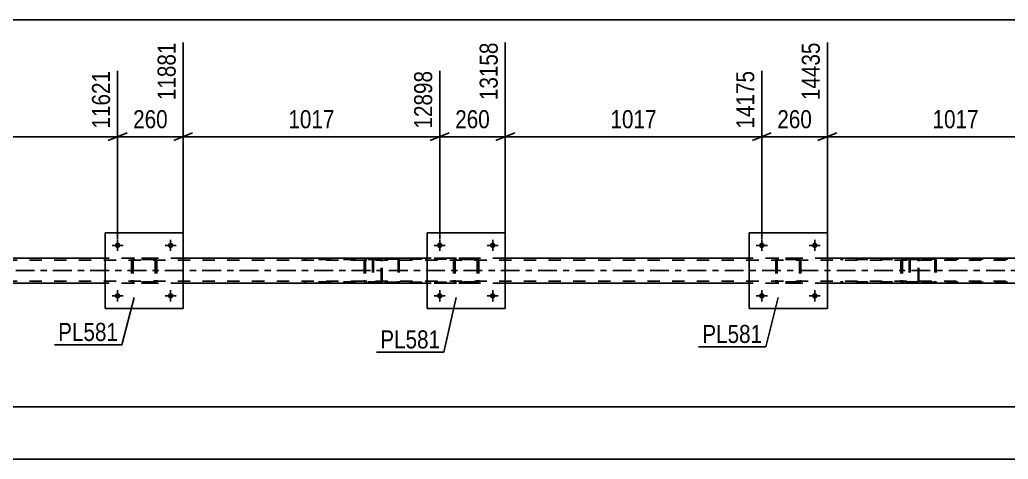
# Model space of a CAD drawing. Header units: millimetres. Extents: x 0 to 1779, y 0 to 560.
# Drawn here: x 1489.1 to 1645.8, y 485.4 to 555 of the extents above; entities that cross this region are included whole.
import ezdxf

# ---------------------------------------------------------------- set-up
doc = ezdxf.new("R2010")
doc.units = ezdxf.units.MM
doc.linetypes.add('DXK_LINE_DOT2', pattern=[3.9198, 1.9599, -1.9599])
doc.linetypes.add('DXK_LINE_DOT3', pattern=[5.9187, 2.979, -0.9799, 0.9799, -0.9799])
doc.styles.add('Arial Narrow', font='ARIALN.TTF', dxfattribs={"height": 0.2})

# ---------------------------------------------------------------- blocks, each defined once
blk = doc.blocks.new('Part-814185208-2749 - 2589')
at = {"color": 7, "linetype": 'DXK_LINE_DOT2'}
for p, q in [((1506.79, 516.8), (1506.83, 516.99)), ((1506.83, 516.99), (1506.79, 516.8)), ((1506.79, 516.8), (1506.79, 513.76)), ((1507.03, 516.8), (1507.05, 516.9)), ((1507.03, 516.8), (1507.03, 513.76)), ((1507.05, 516.9), (1507.1, 516.97)), ((1507.09, 517.25), (1507.27, 517.28)), ((1507.27, 517.28), (1507.09, 517.25)), ((1507.1, 516.97), (1507.18, 517.03)), ((1507.18, 517.03), (1507.27, 517.04)), ((1510.31, 517.28), (1507.27, 517.28)), ((1510.31, 517.04), (1507.27, 517.04)), ((1510.31, 517.28), (1510.49, 517.25)), ((1510.49, 517.25), (1510.31, 517.28)), ((1510.31, 517.04), (1510.4, 517.03)), ((1510.4, 517.03), (1510.48, 516.97)), ((1510.48, 516.97), (1510.53, 516.9)), ((1510.53, 516.9), (1510.55, 516.8)), ((1510.55, 516.8), (1510.55, 513.76)), ((1510.75, 516.99), (1510.79, 516.8)), ((1510.79, 516.8), (1510.75, 516.99)), ((1510.79, 516.8), (1510.79, 513.76)), ((1506.83, 513.58), (1506.79, 513.76)), ((1506.79, 513.76), (1506.83, 513.58)), ((1507.05, 513.67), (1507.03, 513.76)), ((1507.1, 513.59), (1507.05, 513.67)), ((1507.27, 513.28), (1507.09, 513.32)), ((1507.09, 513.32), (1507.27, 513.28)), ((1507.18, 513.54), (1507.1, 513.59)), ((1507.27, 513.52), (1507.18, 513.54)), ((1510.31, 513.52), (1507.27, 513.52)), ((1510.31, 513.28), (1507.27, 513.28)), ((1510.4, 513.54), (1510.31, 513.52)), ((1510.49, 513.32), (1510.31, 513.28)), ((1510.31, 513.28), (1510.49, 513.32)), ((1510.48, 513.59), (1510.4, 513.54)), ((1510.53, 513.67), (1510.48, 513.59)), ((1510.55, 513.76), (1510.53, 513.67)), ((1510.79, 513.76), (1510.75, 513.58)), ((1510.75, 513.58), (1510.79, 513.76))]:
    blk.add_line(p, q, dxfattribs=at)
at = {"color": 7, "linetype": 'DXK_LINE_DOT3'}
blk.add_line((1508.79, 515.28), (1508.79, 515.28), dxfattribs=at)
at = {"color": 7, "linetype": 'DXK_LINE_DOT2'}
for centre, start, end in [((1507.27, 516.8), 112.5, 157.5), ((1507.27, 516.8), 112.5, 157.5), ((1510.31, 516.8), 22.5, 67.5), ((1510.31, 516.8), 22.5, 67.5), ((1507.27, 513.76), 202.5, 247.5), ((1507.27, 513.76), 202.5, 247.5), ((1510.31, 513.76), 292.5, 337.5), ((1510.31, 513.76), 292.5, 337.5)]:
    blk.add_arc(centre, 0.48, start, end, dxfattribs=at)
blk = doc.blocks.new('Part-814185208-2632 - 2589')
at = {"color": 7, "linetype": 'DXK_LINE_DOT2'}
for p, q in [((1545.02, 517.09), (1544.99, 516.96)), ((1544.99, 516.96), (1544.99, 513.6)), ((1545.16, 516.96), (1545.17, 517.03)), ((1545.16, 516.96), (1545.16, 513.6)), ((1545.17, 517.03), (1545.21, 517.08)), ((1545.33, 517.28), (1545.2, 517.26)), ((1545.21, 517.08), (1545.27, 517.11)), ((1545.27, 517.11), (1545.33, 517.12)), ((1560.66, 517.28), (1545.33, 517.28)), ((1560.66, 517.12), (1545.33, 517.12)), ((1549.04, 517.26), (1548.91, 517.28)), ((1548.91, 517.12), (1548.97, 517.11)), ((1548.97, 517.11), (1549, 517.1)), ((1549, 517.1), (1549.03, 517.08)), ((1549.03, 517.08), (1549.06, 517.03)), ((1549.06, 517.03), (1549.08, 516.96)), ((1549.08, 516.96), (1549.08, 513.6)), ((1549.25, 516.96), (1549.22, 517.09)), ((1549.25, 516.96), (1549.25, 513.6)), ((1544.99, 513.6), (1545.02, 513.48)), ((1545.17, 513.54), (1545.16, 513.6)), ((1545.21, 513.49), (1545.17, 513.54)), ((1545.2, 513.31), (1545.33, 513.28)), ((1545.21, 513.49), (1545.24, 513.47)), ((1545.24, 513.47), (1545.27, 513.46)), ((1545.27, 513.46), (1545.33, 513.44)), ((1560.66, 513.44), (1545.33, 513.44)), ((1560.66, 513.28), (1545.33, 513.28)), ((1548.97, 513.46), (1548.91, 513.44)), ((1548.91, 513.28), (1549.04, 513.31)), ((1549.03, 513.49), (1548.97, 513.46)), ((1549.06, 513.54), (1549.03, 513.49)), ((1549.08, 513.6), (1549.06, 513.54)), ((1549.22, 513.48), (1549.25, 513.6))]:
    blk.add_line(p, q, dxfattribs=at)
for centre, start, end in [((1545.32, 516.95), 110.7583, 155.68), ((1548.92, 516.95), 24.32, 69.2417), ((1545.32, 513.62), 204.32, 249.2417), ((1548.92, 513.62), 290.7583, 335.68)]:
    blk.add_arc(centre, 0.331, start, end, dxfattribs=at)
blk = doc.blocks.new('Bolt-814185208-2791 - 2589')
at = {"linetype": 'Continuous'}
for points in [[(1505.03, 519.29, -1), (1504.15, 519.29, -1)], [(1513.43, 519.29, -1), (1512.55, 519.29, -1)]]:
    blk.add_hatch(color=1, dxfattribs=at).paths.add_polyline_path(points)
at = {"color": 1, "linetype": 'Continuous'}
for p, q in [((1503.71, 519.29), (1505.47, 519.29)), ((1504.59, 520.17), (1504.59, 518.41)), ((1512.11, 519.29), (1513.87, 519.29)), ((1512.99, 520.17), (1512.99, 518.41))]:
    blk.add_line(p, q, dxfattribs=at)
blk = doc.blocks.new('Part-814185208-2727 - 2589')
at = {"color": 7, "linetype": 'DXK_LINE_DOT2'}
for p, q in [((1608.95, 516.8), (1608.99, 516.99)), ((1608.99, 516.99), (1608.95, 516.8)), ((1608.95, 516.8), (1608.95, 513.76)), ((1609.19, 516.8), (1609.21, 516.9)), ((1609.19, 516.8), (1609.19, 513.76)), ((1609.21, 516.9), (1609.26, 516.97)), ((1609.25, 517.25), (1609.43, 517.28)), ((1609.43, 517.28), (1609.25, 517.25)), ((1609.26, 516.97), (1609.34, 517.03)), ((1609.34, 517.03), (1609.43, 517.04)), ((1612.47, 517.28), (1609.43, 517.28)), ((1612.47, 517.04), (1609.43, 517.04)), ((1612.47, 517.28), (1612.65, 517.25)), ((1612.65, 517.25), (1612.47, 517.28)), ((1612.47, 517.04), (1612.56, 517.03)), ((1612.56, 517.03), (1612.64, 516.97)), ((1612.64, 516.97), (1612.69, 516.9)), ((1612.69, 516.9), (1612.71, 516.8)), ((1612.71, 516.8), (1612.71, 513.76)), ((1612.91, 516.99), (1612.95, 516.8)), ((1612.95, 516.8), (1612.91, 516.99)), ((1612.95, 516.8), (1612.95, 513.76)), ((1608.99, 513.58), (1608.95, 513.76)), ((1608.95, 513.76), (1608.99, 513.58)), ((1609.21, 513.67), (1609.19, 513.76)), ((1609.26, 513.59), (1609.21, 513.67)), ((1609.43, 513.28), (1609.25, 513.32)), ((1609.25, 513.32), (1609.43, 513.28)), ((1609.34, 513.54), (1609.26, 513.59)), ((1609.43, 513.52), (1609.34, 513.54)), ((1612.47, 513.52), (1609.43, 513.52)), ((1612.47, 513.28), (1609.43, 513.28)), ((1612.56, 513.54), (1612.47, 513.52)), ((1612.65, 513.32), (1612.47, 513.28)), ((1612.47, 513.28), (1612.65, 513.32)), ((1612.64, 513.59), (1612.56, 513.54)), ((1612.69, 513.67), (1612.64, 513.59)), ((1612.71, 513.76), (1612.69, 513.67)), ((1612.95, 513.76), (1612.91, 513.58)), ((1612.91, 513.58), (1612.95, 513.76))]:
    blk.add_line(p, q, dxfattribs=at)
at = {"color": 7, "linetype": 'DXK_LINE_DOT3'}
blk.add_line((1610.95, 515.28), (1610.95, 515.28), dxfattribs=at)
at = {"color": 7, "linetype": 'DXK_LINE_DOT2'}
for centre, start, end in [((1609.43, 516.8), 112.5, 157.5), ((1609.43, 516.8), 112.5, 157.5), ((1612.47, 516.8), 22.5, 67.5), ((1612.47, 516.8), 22.5, 67.5), ((1609.43, 513.76), 202.5, 247.5), ((1609.43, 513.76), 202.5, 247.5), ((1612.47, 513.76), 292.5, 337.5), ((1612.47, 513.76), 292.5, 337.5)]:
    blk.add_arc(centre, 0.48, start, end, dxfattribs=at)
blk = doc.blocks.new('Part-814185208-2599 - 2589')
at = {"color": 7, "linetype": 'DXK_LINE_DOT2'}
for p, q in [((1688.57, 516.96), (1085.95, 516.96)), ((1514.99, 517.28), (1502.59, 517.28)), ((1566.07, 517.28), (1553.67, 517.28)), ((1617.15, 517.28), (1604.75, 517.28)), ((1688.57, 513.6), (1085.95, 513.6)), ((1514.99, 513.28), (1502.59, 513.28)), ((1566.07, 513.28), (1553.67, 513.28)), ((1617.15, 513.28), (1604.75, 513.28))]:
    blk.add_line(p, q, dxfattribs=at)
at = {"color": 2, "linetype": 'Continuous'}
for p, q in [((1502.59, 517.28), (1463.91, 517.28)), ((1553.67, 517.28), (1514.99, 517.28)), ((1604.75, 517.28), (1566.07, 517.28)), ((1655.83, 517.28), (1617.15, 517.28)), ((1502.59, 513.28), (1463.91, 513.28)), ((1553.67, 513.28), (1514.99, 513.28)), ((1604.75, 513.28), (1566.07, 513.28)), ((1655.83, 513.28), (1617.15, 513.28))]:
    blk.add_line(p, q, dxfattribs=at)
at = {"color": 7, "linetype": 'DXK_LINE_DOT3'}
blk.add_line((1085.95, 515.28), (1688.57, 515.28), dxfattribs=at)
blk = doc.blocks.new('Part-814185208-2645 - 2589')
at = {"color": 7, "linetype": 'DXK_LINE_DOT2'}
for p, q in [((1631.4, 517.28), (1619.24, 517.28)), ((1631.4, 517.04), (1619.24, 517.04)), ((1628.82, 516.89), (1628.81, 516.8)), ((1628.81, 516.8), (1628.81, 513.76)), ((1628.84, 516.99), (1628.82, 516.89)), ((1629.06, 516.8), (1629.08, 516.9)), ((1629.06, 516.8), (1629.06, 513.76)), ((1629.08, 516.9), (1629.13, 516.97)), ((1629.31, 517.28), (1629.12, 517.25)), ((1629.13, 516.97), (1629.21, 517.03)), ((1629.21, 517.03), (1629.31, 517.04)), ((1630.12, 517.04), (1630.12, 517.28)), ((1631.5, 517.25), (1631.4, 517.28)), ((1631.4, 517.04), (1631.45, 517.03)), ((1631.45, 517.03), (1631.5, 516.97)), ((1631.59, 517.14), (1631.5, 517.25)), ((1631.5, 516.97), (1631.53, 516.9)), ((1631.53, 516.9), (1631.54, 516.8)), ((1631.54, 513.76), (1631.54, 516.8)), ((1631.65, 516.99), (1631.59, 517.14)), ((1631.67, 516.8), (1631.65, 516.99)), ((1631.67, 513.76), (1631.67, 516.8)), ((1631.4, 513.52), (1619.24, 513.52)), ((1631.4, 513.28), (1619.24, 513.28)), ((1628.81, 513.76), (1628.82, 513.68)), ((1628.82, 513.68), (1628.84, 513.58)), ((1629.08, 513.67), (1629.06, 513.76)), ((1629.13, 513.59), (1629.08, 513.67)), ((1629.12, 513.32), (1629.31, 513.28)), ((1629.21, 513.54), (1629.13, 513.59)), ((1629.31, 513.52), (1629.21, 513.54)), ((1630.12, 513.28), (1630.12, 513.52)), ((1631.45, 513.54), (1631.4, 513.52)), ((1631.4, 513.28), (1631.5, 513.32)), ((1631.5, 513.59), (1631.45, 513.54)), ((1631.53, 513.67), (1631.5, 513.59)), ((1631.5, 513.32), (1631.59, 513.43)), ((1631.54, 513.76), (1631.53, 513.67)), ((1631.59, 513.43), (1631.6, 513.46)), ((1631.6, 513.46), (1631.65, 513.58)), ((1631.65, 513.58), (1631.67, 513.76))]:
    blk.add_line(p, q, dxfattribs=at)
for centre, start, end in [((1629.29, 516.79), 111.1941, 156.1506), ((1629.29, 513.78), 203.8494, 248.8059)]:
    blk.add_arc(centre, 0.492, start, end, dxfattribs=at)
blk = doc.blocks.new('Part-814185208-2647 - 2589')
at = {"color": 7, "linetype": 'DXK_LINE_DOT2'}
for p, q in [((1630.15, 517.09), (1630.12, 516.96)), ((1630.12, 516.96), (1630.12, 513.6)), ((1630.29, 516.96), (1630.31, 517.03)), ((1630.29, 516.96), (1630.29, 513.6)), ((1630.31, 517.03), (1630.34, 517.08)), ((1630.46, 517.28), (1630.33, 517.26)), ((1630.34, 517.08), (1630.4, 517.11)), ((1630.4, 517.11), (1630.46, 517.12)), ((1645.79, 517.28), (1630.46, 517.28)), ((1645.79, 517.12), (1630.46, 517.12)), ((1634.17, 517.26), (1634.04, 517.28)), ((1634.04, 517.12), (1634.11, 517.11)), ((1634.11, 517.11), (1634.13, 517.1)), ((1634.13, 517.1), (1634.16, 517.08)), ((1634.16, 517.08), (1634.2, 517.03)), ((1634.2, 517.03), (1634.21, 516.96)), ((1634.21, 516.96), (1634.21, 513.6)), ((1634.38, 516.96), (1634.35, 517.09)), ((1634.38, 516.96), (1634.38, 513.6)), ((1630.12, 513.6), (1630.15, 513.48)), ((1630.31, 513.54), (1630.29, 513.6)), ((1630.34, 513.49), (1630.31, 513.54)), ((1630.33, 513.31), (1630.46, 513.28)), ((1630.34, 513.49), (1630.38, 513.47)), ((1630.38, 513.47), (1630.4, 513.46)), ((1630.4, 513.46), (1630.46, 513.44)), ((1645.79, 513.44), (1630.46, 513.44)), ((1645.79, 513.28), (1630.46, 513.28)), ((1634.11, 513.46), (1634.04, 513.44)), ((1634.04, 513.28), (1634.17, 513.31)), ((1634.16, 513.49), (1634.11, 513.46)), ((1634.2, 513.54), (1634.16, 513.49)), ((1634.21, 513.6), (1634.2, 513.54)), ((1634.35, 513.48), (1634.38, 513.6))]:
    blk.add_line(p, q, dxfattribs=at)
for centre, start, end in [((1630.45, 516.95), 110.7583, 155.68), ((1634.05, 516.95), 24.32, 69.2417), ((1630.45, 513.62), 204.32, 249.2417), ((1634.05, 513.62), 290.7583, 335.68)]:
    blk.add_arc(centre, 0.331, start, end, dxfattribs=at)
blk = doc.blocks.new('Part-814185208-2654 - 2589')
at = {"color": 7, "linetype": 'DXK_LINE_DOT2'}
for p, q in [((1546.27, 517.28), (1534.11, 517.28)), ((1546.27, 517.04), (1534.11, 517.04)), ((1543.69, 516.89), (1543.67, 516.8)), ((1543.67, 516.8), (1543.67, 513.76)), ((1543.71, 516.99), (1543.69, 516.89)), ((1543.92, 516.8), (1543.94, 516.9)), ((1543.92, 516.8), (1543.92, 513.76)), ((1543.94, 516.9), (1544, 516.97)), ((1544.17, 517.28), (1543.98, 517.25)), ((1544, 516.97), (1544.08, 517.03)), ((1544.08, 517.03), (1544.17, 517.04)), ((1544.99, 517.04), (1544.99, 517.28)), ((1546.37, 517.25), (1546.27, 517.28)), ((1546.27, 517.04), (1546.32, 517.03)), ((1546.32, 517.03), (1546.36, 516.97)), ((1546.36, 516.97), (1546.39, 516.9)), ((1546.46, 517.14), (1546.37, 517.25)), ((1546.39, 516.9), (1546.4, 516.8)), ((1546.4, 513.76), (1546.4, 516.8)), ((1546.52, 516.99), (1546.46, 517.14)), ((1546.54, 516.8), (1546.52, 516.99)), ((1546.54, 513.76), (1546.54, 516.8)), ((1546.27, 513.52), (1534.11, 513.52)), ((1546.27, 513.28), (1534.11, 513.28)), ((1543.67, 513.76), (1543.69, 513.68)), ((1543.69, 513.68), (1543.71, 513.58)), ((1543.94, 513.67), (1543.92, 513.76)), ((1544, 513.59), (1543.94, 513.67)), ((1543.98, 513.32), (1544.17, 513.28)), ((1544.08, 513.54), (1544, 513.59)), ((1544.17, 513.52), (1544.08, 513.54)), ((1544.99, 513.28), (1544.99, 513.52)), ((1546.32, 513.54), (1546.27, 513.52)), ((1546.27, 513.28), (1546.37, 513.32)), ((1546.36, 513.59), (1546.32, 513.54)), ((1546.39, 513.67), (1546.36, 513.59)), ((1546.37, 513.32), (1546.46, 513.43)), ((1546.4, 513.76), (1546.39, 513.67)), ((1546.46, 513.43), (1546.52, 513.58)), ((1546.52, 513.58), (1546.54, 513.76))]:
    blk.add_line(p, q, dxfattribs=at)
for centre, start, end in [((1544.16, 516.79), 111.1941, 156.1506), ((1544.16, 513.78), 203.8494, 248.8059)]:
    blk.add_arc(centre, 0.492, start, end, dxfattribs=at)
blk = doc.blocks.new('Bolt-814185208-2790 - 2589')
at = {"linetype": 'Continuous'}
for points in [[(1556.11, 511.29, -1), (1555.23, 511.29, -1)], [(1564.51, 511.29, -1), (1563.63, 511.29, -1)]]:
    blk.add_hatch(color=1, dxfattribs=at).paths.add_polyline_path(points)
at = {"color": 1, "linetype": 'Continuous'}
for p, q in [((1554.79, 511.29), (1556.55, 511.29)), ((1555.67, 512.17), (1555.67, 510.41)), ((1563.19, 511.29), (1564.95, 511.29)), ((1564.07, 512.17), (1564.07, 510.41))]:
    blk.add_line(p, q, dxfattribs=at)
blk = doc.blocks.new('Part-814185208-2742 - 2589')
at = {"color": 2, "linetype": 'Continuous'}
for p, q in [((1566.07, 521.28), (1553.67, 521.28)), ((1553.67, 521.28), (1553.67, 509.28)), ((1566.07, 509.28), (1566.07, 521.28)), ((1553.67, 509.28), (1566.07, 509.28))]:
    blk.add_line(p, q, dxfattribs=at)
blk = doc.blocks.new('Part-814185208-2743 - 2589')
at = {"color": 7, "linetype": 'DXK_LINE_DOT2'}
for p, q in [((1557.87, 516.8), (1557.91, 516.99)), ((1557.91, 516.99), (1557.87, 516.8)), ((1557.87, 516.8), (1557.87, 513.76)), ((1558.11, 516.8), (1558.13, 516.9)), ((1558.11, 516.8), (1558.11, 513.76)), ((1558.13, 516.9), (1558.18, 516.97)), ((1558.17, 517.25), (1558.35, 517.28)), ((1558.35, 517.28), (1558.17, 517.25)), ((1558.18, 516.97), (1558.26, 517.03)), ((1558.26, 517.03), (1558.35, 517.04)), ((1561.39, 517.28), (1558.35, 517.28)), ((1561.39, 517.04), (1558.35, 517.04)), ((1561.39, 517.28), (1561.57, 517.25)), ((1561.57, 517.25), (1561.39, 517.28)), ((1561.39, 517.04), (1561.48, 517.03)), ((1561.48, 517.03), (1561.56, 516.97)), ((1561.56, 516.97), (1561.61, 516.9)), ((1561.61, 516.9), (1561.63, 516.8)), ((1561.63, 516.8), (1561.63, 513.76)), ((1561.83, 516.99), (1561.87, 516.8)), ((1561.87, 516.8), (1561.83, 516.99)), ((1561.87, 516.8), (1561.87, 513.76)), ((1557.91, 513.58), (1557.87, 513.76)), ((1557.87, 513.76), (1557.91, 513.58)), ((1558.13, 513.67), (1558.11, 513.76)), ((1558.18, 513.59), (1558.13, 513.67)), ((1558.35, 513.28), (1558.17, 513.32)), ((1558.17, 513.32), (1558.35, 513.28)), ((1558.26, 513.54), (1558.18, 513.59)), ((1558.35, 513.52), (1558.26, 513.54)), ((1561.39, 513.52), (1558.35, 513.52)), ((1561.39, 513.28), (1558.35, 513.28)), ((1561.48, 513.54), (1561.39, 513.52)), ((1561.57, 513.32), (1561.39, 513.28)), ((1561.39, 513.28), (1561.57, 513.32)), ((1561.56, 513.59), (1561.48, 513.54)), ((1561.61, 513.67), (1561.56, 513.59)), ((1561.63, 513.76), (1561.61, 513.67)), ((1561.87, 513.76), (1561.83, 513.58)), ((1561.83, 513.58), (1561.87, 513.76))]:
    blk.add_line(p, q, dxfattribs=at)
at = {"color": 7, "linetype": 'DXK_LINE_DOT3'}
blk.add_line((1559.87, 515.28), (1559.87, 515.28), dxfattribs=at)
at = {"color": 7, "linetype": 'DXK_LINE_DOT2'}
for centre, start, end in [((1558.35, 516.8), 112.5, 157.5), ((1558.35, 516.8), 112.5, 157.5), ((1561.39, 516.8), 22.5, 67.5), ((1561.39, 516.8), 22.5, 67.5), ((1558.35, 513.76), 202.5, 247.5), ((1558.35, 513.76), 202.5, 247.5), ((1561.39, 513.76), 292.5, 337.5), ((1561.39, 513.76), 292.5, 337.5)]:
    blk.add_arc(centre, 0.48, start, end, dxfattribs=at)
blk = doc.blocks.new('Part-814185208-2748 - 2589')
at = {"color": 2, "linetype": 'Continuous'}
for p, q in [((1514.99, 521.28), (1502.59, 521.28)), ((1502.59, 521.28), (1502.59, 509.28)), ((1514.99, 509.28), (1514.99, 521.28)), ((1502.59, 509.28), (1514.99, 509.28))]:
    blk.add_line(p, q, dxfattribs=at)
blk = doc.blocks.new('Part-814185208-2788 - 2589')
at = {"color": 2, "linetype": 'Continuous'}
for p, q in [((1617.15, 521.28), (1604.75, 521.28)), ((1604.75, 521.28), (1604.75, 509.28)), ((1617.15, 509.28), (1617.15, 521.28)), ((1604.75, 509.28), (1617.15, 509.28))]:
    blk.add_line(p, q, dxfattribs=at)
blk = doc.blocks.new('Bolt-814185208-2789 - 2589')
at = {"linetype": 'Continuous'}
for points in [[(1556.11, 519.29, -1), (1555.23, 519.29, -1)], [(1564.51, 519.29, -1), (1563.63, 519.29, -1)]]:
    blk.add_hatch(color=1, dxfattribs=at).paths.add_polyline_path(points)
at = {"color": 1, "linetype": 'Continuous'}
for p, q in [((1554.79, 519.29), (1556.55, 519.29)), ((1555.67, 520.17), (1555.67, 518.41)), ((1563.19, 519.29), (1564.95, 519.29)), ((1564.07, 520.17), (1564.07, 518.41))]:
    blk.add_line(p, q, dxfattribs=at)
blk = doc.blocks.new('Bolt-814185208-2792 - 2589')
at = {"linetype": 'Continuous'}
for points in [[(1505.03, 511.29, -1), (1504.15, 511.29, -1)], [(1513.43, 511.29, -1), (1512.55, 511.29, -1)]]:
    blk.add_hatch(color=1, dxfattribs=at).paths.add_polyline_path(points)
at = {"color": 1, "linetype": 'Continuous'}
for p, q in [((1503.71, 511.29), (1505.47, 511.29)), ((1504.59, 512.17), (1504.59, 510.41)), ((1512.11, 511.29), (1513.87, 511.29)), ((1512.99, 512.17), (1512.99, 510.41))]:
    blk.add_line(p, q, dxfattribs=at)
blk = doc.blocks.new('Bolt-814185208-2852 - 2589')
at = {"linetype": 'Continuous'}
for points in [[(1607.19, 519.29, -1), (1606.31, 519.29, -1)], [(1615.59, 519.29, -1), (1614.71, 519.29, -1)]]:
    blk.add_hatch(color=1, dxfattribs=at).paths.add_polyline_path(points)
at = {"color": 1, "linetype": 'Continuous'}
for p, q in [((1605.87, 519.29), (1607.63, 519.29)), ((1606.75, 520.17), (1606.75, 518.41)), ((1614.27, 519.29), (1616.03, 519.29)), ((1615.15, 520.17), (1615.15, 518.41))]:
    blk.add_line(p, q, dxfattribs=at)
blk = doc.blocks.new('Bolt-814185208-2853 - 2589')
at = {"linetype": 'Continuous'}
for points in [[(1607.19, 511.29, -1), (1606.31, 511.29, -1)], [(1615.59, 511.29, -1), (1614.71, 511.29, -1)]]:
    blk.add_hatch(color=1, dxfattribs=at).paths.add_polyline_path(points)
at = {"color": 1, "linetype": 'Continuous'}
for p, q in [((1605.87, 511.29), (1607.63, 511.29)), ((1606.75, 512.17), (1606.75, 510.41)), ((1614.27, 511.29), (1616.03, 511.29)), ((1615.15, 512.17), (1615.15, 510.41))]:
    blk.add_line(p, q, dxfattribs=at)
blk = doc.blocks.new('StraightDimension-814185208-8416 - 2589')
at = {"color": 7, "linetype": 'Continuous'}
for p, q in [((1514.99, 518.28), (1514.99, 551.44)), ((1504.59, 520.29), (1504.59, 546.94)), ((1503.09, 535.9), (1506.09, 537.1)), ((1504.59, 536.5), (1514.99, 536.5)), ((1516.49, 537.1), (1513.49, 535.9))]:
    blk.add_line(p, q, dxfattribs=at)
at = {"color": 0}
blk.add_wipeout([(1513.13, 537.25), (1513.13, 541.45), (1506.45, 541.45), (1506.45, 537.25)], dxfattribs=at)
at = {"color": 3, "style": 'Arial Narrow'}
blk.add_text('260', height=2.863, dxfattribs=at).set_placement((1507.05, 537.85))
at = {"color": 0, "linetype": 'Continuous'}
blk.add_wipeout([(1514.39, 552.04), (1510.19, 552.04), (1510.19, 541.7), (1514.39, 541.7)], dxfattribs=at)
at = {"color": 3, "linetype": 'Continuous', "style": 'Arial Narrow'}
blk.add_text('11881', height=2.863, rotation=90.0002, dxfattribs=at).set_placement((1513.79, 542.3))
blk = doc.blocks.new('StraightDimension-814185208-8413 - 2589')
at = {"color": 7, "linetype": 'Continuous'}
for p, q in [((1566.07, 518.28), (1566.07, 551.44)), ((1606.75, 520.29), (1606.75, 546.94)), ((1567.57, 537.1), (1564.57, 535.9)), ((1566.07, 536.5), (1606.75, 536.5)), ((1605.25, 535.9), (1608.25, 537.1))]:
    blk.add_line(p, q, dxfattribs=at)
at = {"color": 0, "linetype": 'Continuous'}
blk.add_wipeout([(1606.15, 547.54), (1601.95, 547.54), (1601.95, 537.2), (1606.15, 537.2)], dxfattribs=at)
at = {"color": 0}
blk.add_wipeout([(1590.67, 537.25), (1590.67, 541.45), (1582.15, 541.45), (1582.15, 537.25)], dxfattribs=at)
at = {"color": 3, "linetype": 'Continuous', "style": 'Arial Narrow'}
blk.add_text('14175', height=2.863, rotation=90.0002, dxfattribs=at).set_placement((1605.55, 537.8))
at = {"color": 3, "style": 'Arial Narrow'}
blk.add_text('1017', height=2.863, dxfattribs=at).set_placement((1582.75, 537.85))
blk = doc.blocks.new('StraightDimension-814185208-2989 - 2589')
at = {"color": 7, "linetype": 'Continuous'}
blk.add_line((1061.67, 555.04), (1689.21, 555.04), dxfattribs=at)
blk = doc.blocks.new('StraightDimension-814185208-3000 - 2589')
at = {"color": 7, "linetype": 'Continuous'}
blk.add_line((1123.33, 493.68), (1688.57, 493.68), dxfattribs=at)
blk = doc.blocks.new('StraightDimension-814185208-3535 - 2589')
at = {"color": 7, "linetype": 'Continuous'}
blk.add_line((1062.31, 485.39), (1688.57, 485.39), dxfattribs=at)
blk = doc.blocks.new('StraightDimension-814185208-8411 - 2589')
at = {"color": 7, "linetype": 'Continuous'}
for p, q in [((1617.15, 518.28), (1617.15, 551.44)), ((1657.83, 520.29), (1657.83, 546.94)), ((1618.65, 537.1), (1615.65, 535.9)), ((1617.15, 536.5), (1657.83, 536.5)), ((1656.33, 535.9), (1659.33, 537.1))]:
    blk.add_line(p, q, dxfattribs=at)
at = {"color": 0, "linetype": 'Continuous'}
blk.add_wipeout([(1657.23, 547.54), (1653.03, 547.54), (1653.03, 537.2), (1657.23, 537.2)], dxfattribs=at)
at = {"color": 0}
blk.add_wipeout([(1641.75, 537.25), (1641.75, 541.45), (1633.23, 541.45), (1633.23, 537.25)], dxfattribs=at)
at = {"color": 3, "linetype": 'Continuous', "style": 'Arial Narrow'}
blk.add_text('15452', height=2.863, rotation=90.0002, dxfattribs=at).set_placement((1656.63, 537.8))
at = {"color": 3, "style": 'Arial Narrow'}
blk.add_text('1017', height=2.863, dxfattribs=at).set_placement((1633.83, 537.85))
blk = doc.blocks.new('StraightDimension-814185208-8412 - 2589')
at = {"color": 7, "linetype": 'Continuous'}
for p, q in [((1617.15, 518.28), (1617.15, 551.44)), ((1606.75, 520.29), (1606.75, 546.94)), ((1605.25, 535.9), (1608.25, 537.1)), ((1606.75, 536.5), (1617.15, 536.5)), ((1618.65, 537.1), (1615.65, 535.9))]:
    blk.add_line(p, q, dxfattribs=at)
at = {"color": 0}
blk.add_wipeout([(1615.29, 537.25), (1615.29, 541.45), (1608.61, 541.45), (1608.61, 537.25)], dxfattribs=at)
at = {"color": 3, "style": 'Arial Narrow'}
blk.add_text('260', height=2.863, dxfattribs=at).set_placement((1609.21, 537.85))
at = {"color": 0, "linetype": 'Continuous'}
blk.add_wipeout([(1616.55, 552.04), (1612.35, 552.04), (1612.35, 541.7), (1616.55, 541.7)], dxfattribs=at)
at = {"color": 3, "linetype": 'Continuous', "style": 'Arial Narrow'}
blk.add_text('14435', height=2.863, rotation=90.0002, dxfattribs=at).set_placement((1615.95, 542.3))
blk = doc.blocks.new('StraightDimension-814185208-8414 - 2589')
at = {"color": 7, "linetype": 'Continuous'}
for p, q in [((1566.07, 518.28), (1566.07, 551.44)), ((1555.67, 520.29), (1555.67, 546.94)), ((1554.17, 535.9), (1557.17, 537.1)), ((1555.67, 536.5), (1566.07, 536.5)), ((1567.57, 537.1), (1564.57, 535.9))]:
    blk.add_line(p, q, dxfattribs=at)
at = {"color": 0}
blk.add_wipeout([(1564.21, 537.25), (1564.21, 541.45), (1557.53, 541.45), (1557.53, 537.25)], dxfattribs=at)
at = {"color": 3, "style": 'Arial Narrow'}
blk.add_text('260', height=2.863, dxfattribs=at).set_placement((1558.13, 537.85))
at = {"color": 0, "linetype": 'Continuous'}
blk.add_wipeout([(1565.47, 552.04), (1561.27, 552.04), (1561.27, 541.7), (1565.47, 541.7)], dxfattribs=at)
at = {"color": 3, "linetype": 'Continuous', "style": 'Arial Narrow'}
blk.add_text('13158', height=2.863, rotation=90.0002, dxfattribs=at).set_placement((1564.87, 542.3))
blk = doc.blocks.new('StraightDimension-814185208-8415 - 2589')
at = {"color": 7, "linetype": 'Continuous'}
for p, q in [((1514.99, 518.28), (1514.99, 551.44)), ((1555.67, 520.29), (1555.67, 546.94)), ((1516.49, 537.1), (1513.49, 535.9)), ((1514.99, 536.5), (1555.67, 536.5)), ((1554.17, 535.9), (1557.17, 537.1))]:
    blk.add_line(p, q, dxfattribs=at)
at = {"color": 0, "linetype": 'Continuous'}
blk.add_wipeout([(1555.07, 547.54), (1550.87, 547.54), (1550.87, 537.2), (1555.07, 537.2)], dxfattribs=at)
at = {"color": 0}
blk.add_wipeout([(1539.59, 537.25), (1539.59, 541.45), (1531.07, 541.45), (1531.07, 537.25)], dxfattribs=at)
at = {"color": 3, "linetype": 'Continuous', "style": 'Arial Narrow'}
blk.add_text('12898', height=2.863, rotation=90.0002, dxfattribs=at).set_placement((1554.47, 537.8))
at = {"color": 3, "style": 'Arial Narrow'}
blk.add_text('1017', height=2.863, dxfattribs=at).set_placement((1531.67, 537.85))
blk = doc.blocks.new('StraightDimension-814185208-8417 - 2589')
at = {"color": 7, "linetype": 'Continuous'}
for p, q in [((1463.91, 518.28), (1463.91, 551.44)), ((1504.59, 520.29), (1504.59, 546.94)), ((1465.41, 537.1), (1462.41, 535.9)), ((1463.91, 536.5), (1504.59, 536.5)), ((1503.09, 535.9), (1506.09, 537.1))]:
    blk.add_line(p, q, dxfattribs=at)
at = {"color": 0, "linetype": 'Continuous'}
blk.add_wipeout([(1503.99, 547.54), (1499.79, 547.54), (1499.79, 537.2), (1503.99, 537.2)], dxfattribs=at)
at = {"color": 0}
blk.add_wipeout([(1488.51, 537.25), (1488.51, 541.45), (1479.99, 541.45), (1479.99, 537.25)], dxfattribs=at)
at = {"color": 3, "linetype": 'Continuous', "style": 'Arial Narrow'}
blk.add_text('11621', height=2.863, rotation=90.0002, dxfattribs=at).set_placement((1503.39, 537.8))
at = {"color": 3, "style": 'Arial Narrow'}
blk.add_text('1017', height=2.863, dxfattribs=at).set_placement((1480.59, 537.85))
blk = doc.blocks.new('Mark-814185208-2784 - 2589')
at = {"color": 0}
blk.add_wipeout([(1606.81, 503.82), (1606.81, 506.82), (1597.31, 506.82), (1597.31, 503.82)], dxfattribs=at)
blk.add_wipeout([(1606.81, 503.82), (1606.81, 506.82), (1597.31, 506.82), (1597.31, 503.82)], dxfattribs=at)
at = {"color": 30, "linetype": 'Continuous'}
for p in [(1609.35, 511), (1596.71, 503.22)]:
    blk.add_line(p, (1607.41, 503.22), dxfattribs=at)
at = {"color": 3, "style": 'Arial Narrow'}
blk.add_text('PL581', height=2.863, dxfattribs=at).set_placement((1597.31, 503.82))
blk = doc.blocks.new('Mark-814185208-2738 - 2589')
at = {"color": 0}
blk.add_wipeout([(1555.74, 502.95), (1555.74, 505.95), (1546.24, 505.95), (1546.24, 502.95)], dxfattribs=at)
blk.add_wipeout([(1555.74, 502.95), (1555.74, 505.95), (1546.24, 505.95), (1546.24, 502.95)], dxfattribs=at)
at = {"color": 30, "linetype": 'Continuous'}
for p in [(1558.27, 511), (1545.64, 502.35)]:
    blk.add_line(p, (1556.34, 502.35), dxfattribs=at)
at = {"color": 3, "style": 'Arial Narrow'}
blk.add_text('PL581', height=2.863, dxfattribs=at).set_placement((1546.24, 502.95))
blk = doc.blocks.new('Mark-814185208-2744 - 2589')
at = {"color": 0}
blk.add_wipeout([(1504.66, 504.13), (1504.66, 507.13), (1495.16, 507.13), (1495.16, 504.13)], dxfattribs=at)
blk.add_wipeout([(1504.66, 504.13), (1504.66, 507.13), (1495.16, 507.13), (1495.16, 504.13)], dxfattribs=at)
at = {"color": 30, "linetype": 'Continuous'}
for p in [(1507.19, 511), (1494.56, 503.53)]:
    blk.add_line(p, (1505.26, 503.53), dxfattribs=at)
at = {"color": 3, "style": 'Arial Narrow'}
blk.add_text('PL581', height=2.863, dxfattribs=at).set_placement((1495.16, 504.13))

msp = doc.modelspace()

# ---------------------------------------------------------------- block references
for name in ['Part-814185208-2748 - 2589', 'Part-814185208-2742 - 2589', 'Part-814185208-2788 - 2589', 'Part-814185208-2599 - 2589', 'Bolt-814185208-2791 - 2589', 'Bolt-814185208-2789 - 2589', 'Bolt-814185208-2852 - 2589', 'Part-814185208-2749 - 2589', 'Part-814185208-2654 - 2589', 'Part-814185208-2632 - 2589', 'Part-814185208-2743 - 2589', 'Part-814185208-2727 - 2589', 'Part-814185208-2645 - 2589', 'Part-814185208-2647 - 2589', 'Bolt-814185208-2792 - 2589', 'Bolt-814185208-2790 - 2589', 'Bolt-814185208-2853 - 2589']:
    msp.add_blockref(name, (0, 0))

# ---------------------------------------------------------------- next in the draw order: block references
for name in ['StraightDimension-814185208-8416 - 2589', 'StraightDimension-814185208-8413 - 2589', 'StraightDimension-814185208-3000 - 2589']:
    msp.add_blockref(name, (0, 0))

# ---------------------------------------------------------------- next in the draw order: block references
for name in ['StraightDimension-814185208-2989 - 2589', 'StraightDimension-814185208-3535 - 2589']:
    msp.add_blockref(name, (0, 0))

# ---------------------------------------------------------------- next in the draw order: block references
for name in ['StraightDimension-814185208-8414 - 2589', 'StraightDimension-814185208-8417 - 2589', 'StraightDimension-814185208-8411 - 2589', 'Mark-814185208-2744 - 2589', 'Mark-814185208-2738 - 2589', 'Mark-814185208-2784 - 2589']:
    msp.add_blockref(name, (0, 0))

# ---------------------------------------------------------------- next in the draw order: block references
for name in ['StraightDimension-814185208-8412 - 2589', 'StraightDimension-814185208-8415 - 2589']:
    msp.add_blockref(name, (0, 0))

doc.saveas('drawing.dxf')
